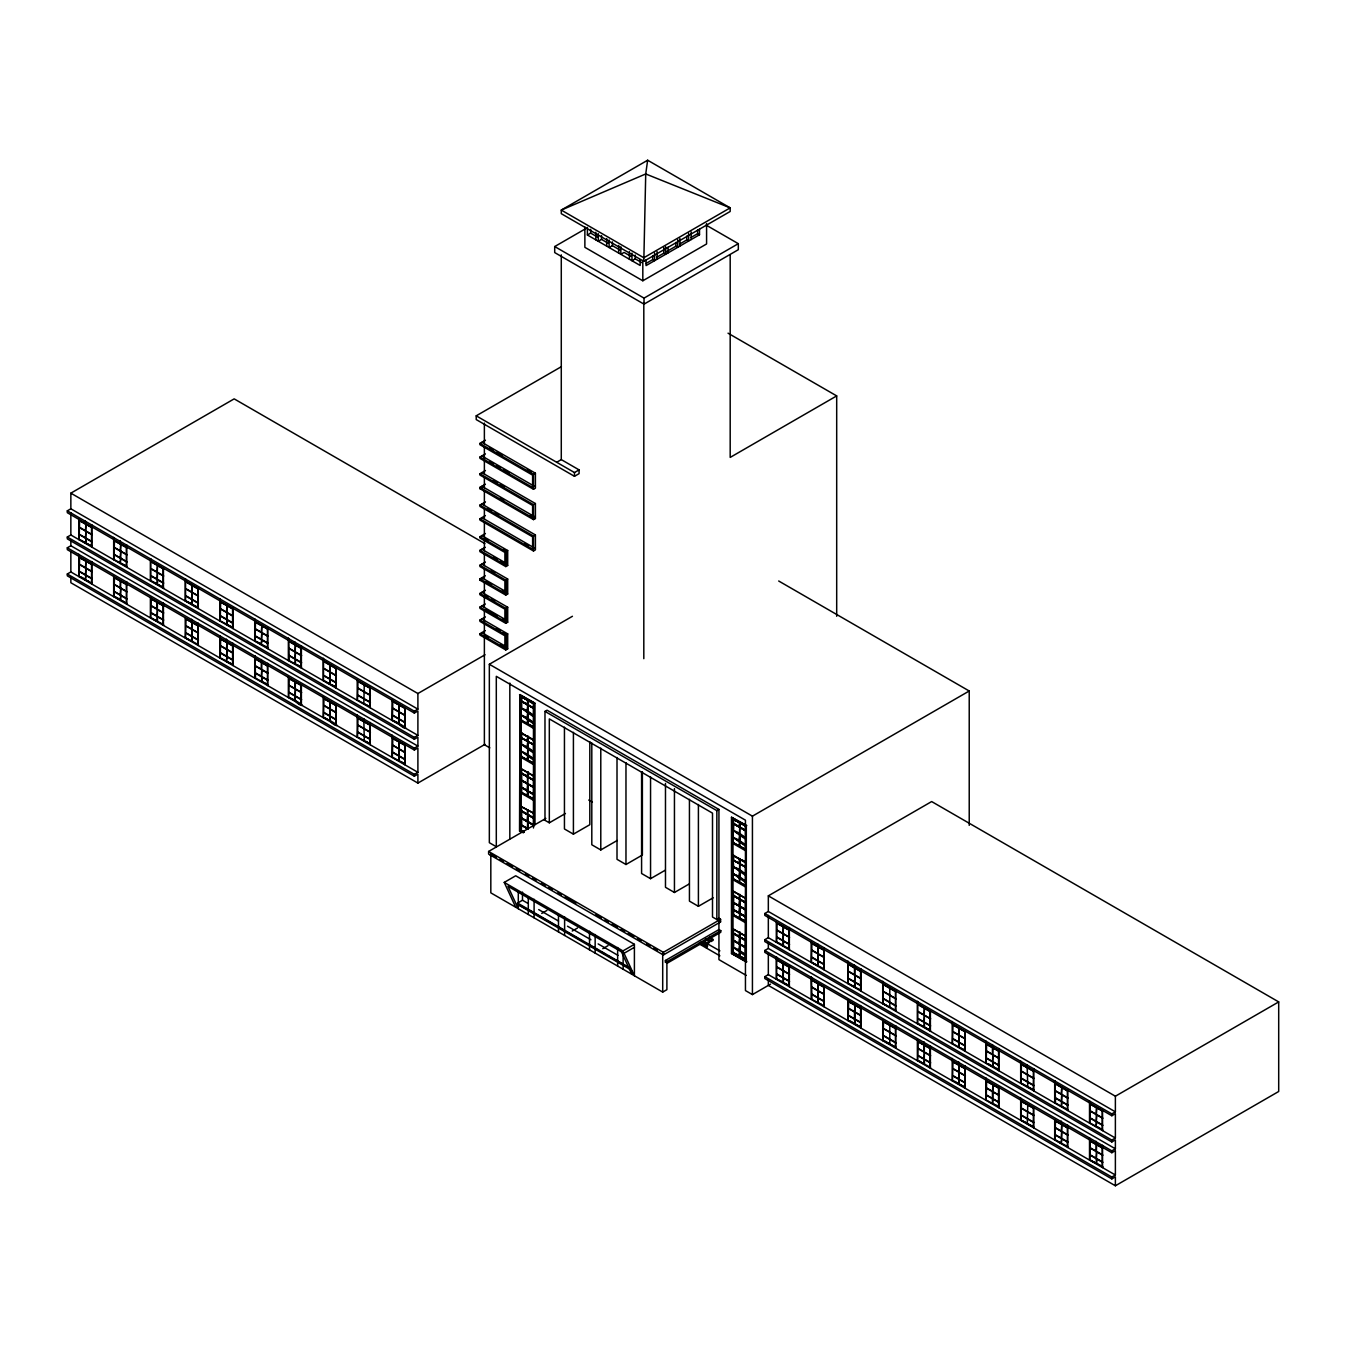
<?xml version="1.0" encoding="UTF-8"?>
<svg xmlns="http://www.w3.org/2000/svg" width="1346" height="1346" viewBox="0 0 1346 1346"><rect width="100%" height="100%" fill="white"/><g stroke="black" fill="none" stroke-linecap="round" stroke-linejoin="round"><path stroke-width="1.5" d="M647.645 160.224L645.727 173.954L643.809 261.326L561.282 213.678L561.282 210.077L647.645 160.224L730.188 207.873L730.188 211.473L643.809 261.326M70.85 493.158L417.899 693.527L417.899 709.157L70.85 508.788L70.85 493.158L234.17 398.87L484.913 543.633M485.031 744.321L417.899 783.086L417.899 774.152L414.349 776.205L67.3 575.836L67.3 574.002L414.349 774.354L417.899 772.318L417.899 747.972L414.349 750.025L67.3 549.656L67.3 547.805L414.349 748.174L417.899 746.121L417.899 737.187L414.349 739.24L67.3 538.871L67.3 537.02L414.349 737.389L417.899 735.353L417.899 711.008L414.349 713.06L67.3 512.691L67.3 510.841L70.85 508.788M79.145 539.41L91.999 546.291L79.145 539.41L79.599 520.246M79.599 520.599L91.999 527.75M706.162 225.119L738.315 243.676L738.315 249.7L644.027 304.146L554.703 252.577L554.703 246.554L585.527 228.753M79.599 527.329L91.999 534.497M85.69 523.779L85.235 520.885M79.599 527.632L91.999 534.799M85.892 523.897L85.69 530.862M85.892 524.233L85.437 531.233M587.394 227.39L587.394 234.995L590.658 233.11L597.388 236.997M67.3 537.02L70.85 534.985L417.899 735.353M79.599 534.412L91.999 541.58M79.599 534.749L91.999 541.916M85.892 530.98L85.69 537.946M79.145 520.515L91.999 527.413M85.892 531.266L85.437 538.316M67.3 547.805L70.85 545.753L417.899 746.121M608.274 243.29L601.527 239.403L598.28 241.271L598.28 233.682M85.892 538.064L85.69 542.657M85.892 538.383L85.892 542.775M620.338 250.255L612.38 245.662L609.115 247.529L609.115 239.941M91.999 583.272L79.145 576.374L79.599 557.227M79.599 557.564L91.999 564.714M126.844 566.414L113.989 559.515L114.444 540.369M114.444 540.705L126.844 547.856M79.599 564.311L91.999 571.461M79.599 564.597L91.999 571.764M85.892 560.861L85.69 567.827M85.892 561.198L85.437 568.197M67.3 574.002L70.85 571.949L417.899 772.318M114.444 547.452L126.844 554.602M120.534 543.885L120.08 541.008M114.444 547.755L126.844 554.905M120.736 544.003L120.534 550.968M120.736 544.339L120.282 551.355M79.599 571.394L91.999 578.544M79.599 571.714L91.999 578.881M85.892 567.945L85.69 574.91M91.999 564.378L79.145 557.48M85.892 568.231L85.437 575.28M114.444 554.535L126.844 561.686M114.444 554.872L126.844 562.022M120.736 551.086L120.534 558.052M113.989 540.638L126.844 547.519M120.736 551.389L120.282 558.439M85.892 575.028L85.235 579.89L88.954 581.506M85.892 575.348L85.437 580.008M641.79 262.638L635.228 258.853L631.981 260.737L631.981 253.132M120.736 558.169L120.08 563.049L125.313 565.539M120.736 558.506L120.282 563.15M645.895 263.53L652.726 259.593L654.593 260.67L654.593 253.082M656.915 257.17L663.746 253.233L665.614 254.31L665.614 246.722M666.186 251.82L675.86 246.234L677.728 247.328L677.728 239.723M679.78 243.979L686.746 239.958L688.614 241.035L688.614 233.43M690.986 237.502L697.632 233.682L699.499 234.759L699.499 229.056M699.499 234.759L646.063 265.599L646.063 259.896M126.844 603.378L113.989 596.48L114.444 577.333M114.444 577.67L126.844 584.837M151.173 561.585L163.573 568.735M151.173 561.921L163.573 569.072M114.444 584.416L126.844 591.567M114.444 584.719L126.844 591.87M120.736 581.304L120.534 587.933M584.871 226.969L584.871 247.328L642.816 280.776L706.583 243.963L706.583 223.587M151.173 568.668L163.573 575.819M151.173 568.954L163.573 576.122M157.482 565.219L157.28 572.185M157.482 565.556L157.011 572.555M114.444 591.5L126.844 598.65M120.736 588.051L120.534 595.016M126.844 584.484L113.989 577.602M114.444 591.836L126.844 598.987M120.736 588.353L120.282 595.403M151.173 575.751L163.573 582.902M151.173 576.071L163.573 583.239M157.482 572.302L157.28 579.268M157.482 572.588L157.011 579.638M120.736 595.134L120.534 599.744M120.736 595.47L120.282 600.131L123.782 601.612M150.718 558.691L150.718 580.732L157.28 583.979M554.703 246.554L644.027 298.122L738.315 243.676M157.482 579.386L157.482 584.097M157.482 579.705L157.011 584.366M150.718 580.732L163.573 587.63M163.573 624.594L150.718 617.696L151.173 598.549M151.173 598.886L163.573 606.037M186.017 581.691L198.417 588.841M186.017 582.027L198.417 589.195M556.672 462.284L561.282 459.609L579.083 469.889L579.083 473.641L574.473 476.316L476.215 419.582L476.215 415.83L561.383 366.667M151.173 605.633L163.573 612.783M151.173 605.919L163.573 613.086M157.482 602.52L157.28 609.149M186.017 588.774L198.417 595.925M186.017 589.077L198.417 596.228M192.31 585.661L192.108 592.29M151.173 612.716L163.573 619.867M157.482 609.267L157.28 616.232M150.718 598.802L163.573 605.7M151.173 613.036L163.573 620.203M157.482 609.57L157.011 616.603M186.017 595.857L198.417 603.008M192.31 592.408L192.108 599.374M186.017 596.194L198.417 603.345M192.31 592.711L191.855 599.761M150.718 617.696L156.809 621.213L157.482 616.35M157.482 616.687L157.482 621.061M185.563 578.814L185.563 600.838L190.594 603.227M192.31 599.492L192.108 604.102M192.31 599.828L191.855 604.489L196.886 606.861M481.834 442.296L535.405 473.22L535.405 488.177L533.487 489.288L479.933 458.363L479.933 457.051L532.612 487.471L532.612 475.138L479.933 444.718L479.933 443.406L485.452 440.226M185.563 600.838L198.417 607.736M198.417 644.7L185.563 637.802L186.017 618.655M186.017 618.992L198.417 626.159M233.06 627.741L220.206 620.843L220.66 601.696M220.66 602.032L233.06 609.183M186.017 625.739L198.417 632.906M192.31 622.289L191.654 619.295M186.017 626.041L198.417 633.192M192.108 622.525L192.31 629.373M192.31 622.626L191.855 629.642M479.933 457.051L485.384 453.905M220.66 608.779L233.06 615.93M220.66 609.065L233.06 616.232M226.952 605.33L226.751 612.295M226.952 605.666L226.498 612.682M186.017 632.822L198.417 639.989M185.563 618.924L198.417 625.823M186.017 633.158L198.417 640.309M192.31 629.676L192.108 636.338M220.66 615.862L233.06 623.013M220.66 616.182L233.06 623.349M226.952 612.413L226.751 619.379M220.206 601.948L233.06 608.846M226.952 612.716L226.498 619.766M185.563 637.802L191.654 641.335L192.31 636.793M192.31 636.456L191.855 629.945M226.952 619.496L226.751 624.107M481.834 472.614L535.405 503.539L535.405 518.496L533.487 519.606L479.933 488.682L479.933 487.37L532.612 517.789L532.612 505.457L479.933 475.037L479.933 473.725L485.452 470.528M226.952 619.833L226.498 624.477L229.998 625.974M192.31 641.184L191.855 637.062M479.933 487.37L485.384 484.207M479.933 488.682L481.834 487.572M226.952 656.461L226.296 661.323L233.06 664.705L220.206 657.807L220.66 638.66M220.66 638.997L233.06 646.147M261.797 639.602L261.141 644.482L267.888 647.847L255.033 640.965L255.488 621.802M255.488 622.138L267.888 629.305M220.66 645.744L233.06 652.894M226.751 642.177L226.296 639.3M220.66 646.046L233.06 653.197M226.952 642.294L226.751 649.26M226.952 642.631L226.498 649.647M255.488 628.885L267.888 636.052M255.488 629.188L267.888 636.338M261.797 625.436L261.595 632.401M261.797 625.789L261.343 632.788M220.66 652.827L233.06 659.977M220.66 653.163L233.06 660.314M226.952 649.378L226.751 656.343M220.206 638.929L233.06 645.811M226.952 649.681L226.498 656.73M481.834 504.01L535.405 534.934L535.405 549.891L533.487 550.985L479.933 520.061L479.933 518.748L532.612 549.168L532.612 536.835L479.933 506.416L479.933 505.103L485.452 501.923M479.933 443.406L533.487 474.33L535.405 473.22M255.488 635.968L267.888 643.136M255.488 636.305L267.888 643.455M261.797 632.519L261.595 639.485M255.033 622.071L267.888 628.969M261.797 632.822L261.343 639.872M226.952 656.798L226.498 661.441M255.033 640.965L260.064 643.338M261.797 639.939L261.343 644.599M479.933 518.748L485.384 515.602M476.215 415.83L574.473 472.547L579.083 469.889M255.488 658.766L267.888 665.934M255.488 659.103L267.888 666.27M289.138 641.234L301.538 648.385M289.138 641.571L301.538 648.722M479.933 473.725L533.487 504.649L535.405 503.539M255.488 665.849L267.888 673.017M255.488 666.152L267.888 673.303M261.797 662.754L261.595 669.383M481.834 535.59L507.694 550.514L507.694 565.471L505.776 566.582L479.933 551.658L479.933 550.346L504.901 564.765L504.901 552.432L479.933 538.013L479.933 536.701L485.401 533.538M289.138 648.318L301.538 655.468M289.138 648.604L301.538 655.771M295.43 644.869L295.228 651.834M295.43 645.205L294.976 652.204M255.488 672.933L267.888 680.1M261.797 669.484L261.595 676.466M255.488 673.269L267.888 680.42M261.797 669.786L261.343 676.836M289.138 655.401L301.538 662.552M289.138 655.721L301.538 662.888M295.43 651.952L295.228 658.917M295.43 652.238L294.976 659.288M255.033 655.889L255.488 677.661M288.683 638.341L289.138 660.112M479.933 550.346L485.283 547.267M261.797 676.567L261.595 681.177M261.797 676.903L261.797 681.295M295.43 659.035L295.43 663.746M295.43 659.355L294.976 664.015M255.033 677.93L267.888 684.811M288.683 660.381L301.538 667.28M481.834 564.109L507.694 579.032L507.694 593.99L505.776 595.083L479.933 580.176L479.933 578.864L504.901 593.266L504.901 580.95L479.933 566.531L479.933 565.219L485.401 562.039M479.933 536.701L505.776 551.624L507.694 550.514M479.933 505.103L533.487 536.028L535.405 534.934M295.43 696.336C291.611 705.758 316.478 710.436 288.683 697.346L289.138 678.199M289.138 678.535L301.538 685.686M323.982 661.34L336.365 668.491M323.982 661.677L336.365 668.844M289.138 685.282L301.538 692.433M289.138 685.568L301.538 692.736M295.43 682.17L295.228 688.799M323.982 668.424L336.365 675.574M323.982 668.726L336.365 675.877M330.275 665.311L330.073 671.94M479.933 578.864L485.283 575.768M479.933 580.176L481.834 579.066M289.138 692.366L301.538 699.516M295.43 688.916L295.228 695.882M288.683 678.451L301.538 685.35M289.138 692.685L301.538 699.853M295.43 689.219L294.976 696.252M323.982 675.507L336.365 682.658M330.275 672.058L330.073 679.023M323.982 675.843L336.365 682.994M330.275 672.361L329.82 679.41M288.683 697.346L293.714 699.718M295.43 696L295.228 700.61M323.511 658.463L323.511 680.487L329.619 684.02L330.275 679.141M330.275 679.478L330.275 683.869M481.834 592.324L507.694 607.248L507.694 622.205L505.776 623.316L479.933 608.392L479.933 607.08L504.901 621.499L504.901 609.166L479.933 594.747L479.933 593.435L485.401 590.271M479.933 565.219L505.776 580.126L507.694 579.032M836.69 616.283L836.69 395.909L730.188 457.404L730.188 254.747M323.511 680.487L336.365 687.385M479.933 607.08L485.283 604.001M330.275 716.442C326.439 725.881 351.306 730.542 323.511 717.452L323.982 698.305M323.982 698.641L336.365 705.809M370.369 707.02L357.514 700.122L357.986 680.975M357.986 681.312L370.369 688.462M323.982 705.388L336.365 712.556M323.982 705.691L336.365 712.842M330.275 702.275L330.275 709.022M357.986 688.058L370.369 695.209M357.986 688.361L370.369 695.512M364.278 684.609L363.824 703.756L368.854 706.145M481.834 618.958L507.694 633.882L507.694 648.839L505.776 649.95L479.933 635.026L479.933 633.714L504.901 648.133L504.901 635.8L479.933 621.381L479.933 620.069L485.401 616.905M323.982 712.471L336.365 719.639M323.511 698.574L336.365 705.472M323.982 712.808L336.365 719.959M330.275 709.325L330.073 715.988M479.933 593.435L505.776 608.358L507.694 607.248M357.986 695.142L370.369 702.292M357.514 681.244L370.369 688.126M357.986 695.478L370.369 702.629M323.511 717.452L327.028 718.949M330.275 716.106L330.073 720.716M479.933 633.714L485.283 630.618M370.369 743.985L357.514 737.086L357.986 717.94M357.986 718.276L370.369 725.427M479.933 620.069L505.776 634.992L507.694 633.882M399.123 719.218C395.287 728.657 420.154 733.318 392.359 720.245L392.813 701.081M392.813 701.434L405.213 708.585M357.986 725.023L370.369 732.174M357.986 725.326L370.369 732.476M392.813 708.164L405.213 715.332M417.899 693.527L485.031 654.762M392.813 708.467L405.213 715.635M399.123 704.732L398.921 711.697M399.123 705.068L398.652 712.068M357.986 732.106L370.369 739.257M357.514 718.209L370.369 725.09M357.986 732.443L370.369 739.593M392.813 715.248L405.213 722.415M392.813 715.584L405.213 722.752M399.123 711.815L398.921 718.781M392.359 701.35L405.213 708.248M399.123 712.101L398.652 719.151M392.359 720.245L397.39 722.617M770.484 984.162L752.431 994.593L745.448 990.572L745.448 820.185L496.304 676.331L496.304 846.718L489.338 842.697L489.338 664.268L572.437 616.283M399.123 718.899L398.921 723.492M67.3 510.841L414.349 711.21L417.899 709.157M364.278 740.468L363.824 718.697M400.637 761.466L405.213 764.107L392.359 757.209L392.813 738.045M392.813 738.399L405.213 745.549M392.813 745.129L404.759 752.565M392.813 745.432L405.213 752.296M399.123 741.696L398.921 748.662M399.123 742.033L398.652 749.032M392.813 752.212L405.213 759.38M392.813 752.549L405.213 759.716M399.123 748.78L398.921 755.745M392.359 738.315L405.213 745.213M399.123 749.066L398.652 756.115M399.123 755.863L399.123 760.574M399.123 756.183L398.652 760.843M523.325 832.753L519.539 831.121L520.027 694.586L534.85 703.15L534.85 824.745M523.695 832.484L520.448 830.6L520.919 696.151L533.958 703.672L533.958 825.687M521.239 720.312L534.093 727.21L521.239 720.312L521.239 696.706L532.663 702.763M521.693 701.165L534.093 708.316L521.693 701.165L521.693 696.437M521.693 701.502L534.093 708.652L521.693 701.502L521.693 708.248L533.639 715.668M521.693 708.248C553.627 732.594 513.263 694.418 521.693 715.332L533.639 722.752M520.448 696.437L534.093 703.588M519.539 694.873L534.85 703.15M521.693 715.332C553.122 738.786 515.35 704.681 521.693 720.043M520.448 720.766L533.47 728.287M544.979 711.395L547.048 710.2L718.932 809.434L718.932 918.325L716.846 919.537L716.846 810.629L544.979 711.395L544.979 820.303M520.448 732.678L533.958 739.93M521.239 756.553L534.093 763.451L521.239 756.553L521.239 732.947L533.47 740.199M533.639 744.826L521.239 737.675L534.093 744.91L521.239 738.012L521.693 744.489L533.639 751.909M521.693 744.489C553.627 768.852 513.263 730.676 521.693 751.573L533.639 758.993M521.693 751.573C553.122 775.027 515.35 740.923 521.693 756.301M520.448 757.024L533.47 764.545M520.448 768.448L533.47 775.969M521.239 792.323L534.093 799.221L521.239 792.323L521.239 768.717L521.693 773.176L534.093 780.327L521.693 773.176M521.693 773.513L534.093 780.663L521.693 773.513L521.693 780.259L534.093 787.41L521.693 780.259M527.884 772.554L527.531 777.063L528.002 772.082M521.693 780.545L534.093 787.713L521.693 780.545L521.693 787.343L534.093 794.493L521.693 787.343M521.693 787.662L534.093 794.83L521.693 787.662L521.693 792.054M520.448 792.777L533.47 800.298M520.448 806.271L534.093 813.421L521.239 806.54L521.239 830.145L524.284 831.912M521.239 806.54L521.693 810.999L534.093 818.149L521.693 810.999M521.693 811.335L534.093 818.486L521.693 811.335L521.693 818.082L534.093 825.233L521.693 818.082M521.693 818.368L534.093 825.535L521.693 818.368L521.693 825.165L527.8 828.682L527.8 821.901M521.693 825.165L527.8 829.018M520.448 830.6L524.183 832.215M521.239 830.145L521.693 825.485L528.002 828.8L528.002 822.019L527.531 829.069M718.932 918.325L720.581 919.284L720.581 921.926L663.359 954.97L488.615 854.087L488.615 851.446L545.853 818.402M489.826 854.777L490.819 854.205L496.253 857.335M543.767 819.596L549.319 822.81L565.438 813.489M564.445 727.177L564.445 828.968L573.413 834.15L589.817 824.694L589.817 741.579M504.245 882.404L515.703 875.775L634.403 944.32L634.403 975.749L622.946 950.932L504.245 882.404L515.703 907.221M591.803 742.975L591.803 844.766L600.787 849.949L617.175 840.493M631.072 969.944L517.571 904.411L517.571 903.065L522.484 900.238L527.884 903.351M517.571 904.411L528.288 909.761M716.846 810.629L718.932 809.434M617.006 757.512L617.006 859.32L625.974 864.502L642.379 855.03L642.379 771.931M541.731 913.429L546.913 910.451M731.484 817.241L746.307 825.788L746.307 962.053L731.484 953.49L731.484 817.241L746.794 825.519M732.375 818.789L746.037 825.956L745.415 960.489L732.375 952.968L732.375 818.789L745.886 826.04M733.183 842.68L746.037 849.562L733.183 842.68L733.183 819.058L739.728 822.843M733.637 823.516L746.037 830.684L733.637 823.516L733.637 818.805M733.637 823.853L746.037 831.02L733.637 823.853L733.637 830.6L745.583 838.02M489.338 664.268L752.431 816.164L969.221 691.003L969.221 825.35M641.588 771.712L641.588 873.504L650.555 878.686L665.311 870.172M733.637 830.6C765.571 854.962 725.208 816.786 733.637 837.683L745.583 845.103M572.252 931.045L577.434 928.067M733.637 837.683C765.066 861.154 727.277 827.033 733.637 842.411M732.375 843.134L745.415 850.655M732.375 855.047L745.415 862.567M733.183 878.921L746.037 885.819L733.183 878.921L733.183 855.316L739.728 859.101M665.479 783.422L665.479 887.3L674.447 892.482L689.202 883.969M745.583 867.194L733.183 860.027L746.037 867.261L733.183 860.38L733.637 866.858L745.583 874.277M733.637 866.858C765.571 891.203 725.208 853.044 733.637 873.941L745.583 881.361M602.789 948.678L607.971 945.683M733.637 873.941C765.066 897.395 727.277 863.291 733.637 878.652M732.375 879.375L745.415 886.896M689.438 799.339L689.438 901.13L698.406 906.312L713.161 897.799M622.946 950.932L634.403 944.32M634.403 947.315L624.039 953.305L507.93 886.274L518.294 908.718L518.294 892.482M732.375 890.8L745.415 898.32M733.183 914.691L746.037 921.573L733.183 914.691L733.183 891.069L733.637 895.527L746.037 902.695L733.637 895.527M733.637 895.864L746.037 903.031L733.637 895.864L733.637 902.611L746.037 909.778L733.637 902.611M733.637 902.914L746.037 910.064L733.637 902.914L733.637 909.694L746.037 916.862L733.637 909.694M733.637 910.031L746.037 917.181L733.637 910.031L733.637 914.422M488.615 851.446L663.359 952.329L720.581 919.284M732.375 915.145L745.415 922.666M768.33 895.847L1115.38 1096.216L1115.38 1111.846L768.33 911.478L768.33 895.847L931.651 801.56L1278.7 1001.912L1278.7 1091.488L1115.38 1185.776L768.33 985.407L768.33 980.056M665.395 960.489L718.932 929.581L720.783 930.658L720.783 932.256L667.246 963.164L665.395 962.104L665.395 960.489L667.246 961.566L720.783 930.658M665.395 962.104L666.893 961.246L666.893 989.68L662.703 992.086L490.819 892.852L490.819 854.205M732.375 928.639L745.415 936.16M706.532 944.152L709.493 942.436M733.183 952.514L746.037 959.395L733.183 952.514L733.183 928.891L733.637 933.35L746.037 940.518L733.637 933.35M706.532 946.137L707.575 945.531L702.175 942.402M1115.38 1185.776L1115.38 1176.841L1111.83 1178.894L764.78 978.525L764.78 976.674L1111.83 1177.043L1115.38 1175.008L1115.38 1150.662L1111.83 1152.714L764.78 952.345L764.78 950.495L1111.83 1150.864L1115.38 1148.811L1115.38 1139.877L1111.83 1141.93L764.78 941.561L764.78 939.71L1111.83 1140.079L1115.38 1138.026L1115.38 1113.697L1111.83 1115.75L764.78 915.381L764.78 913.53L768.33 911.478M733.637 933.703L746.037 940.854L733.637 933.703L733.637 940.433L746.037 947.601L733.637 940.433M733.637 940.736L746.037 947.904L733.637 940.736L733.637 947.517L745.583 954.937M733.637 947.517C765.066 970.988 727.277 936.866 733.637 952.245M789.479 948.98L776.625 942.099L777.079 922.935M777.079 923.272L789.479 930.439M731.484 953.49L746.794 961.767M732.375 952.968L745.886 960.22M777.079 930.019L789.479 937.472M783.389 926.57L783.187 933.552M783.389 926.923L782.918 933.922M764.78 939.71L768.33 937.674L1115.38 1138.026M777.079 937.102L789.479 944.269M777.079 937.439L789.479 944.589M783.389 933.653L783.187 940.635M776.625 923.205L789.479 930.103M783.389 933.956L782.918 941.005M776.625 942.099L783.187 945.346M764.78 950.495L768.33 948.442L1115.38 1148.811M783.389 940.736L783.389 945.464M789.479 937.186L776.625 930.288M783.389 941.073L782.918 945.733M777.079 959.9L789.479 967.067M777.079 960.253L789.479 967.404M824.324 969.103L811.47 962.205L811.924 943.058M811.924 943.395L824.324 950.545M777.079 966.983L789.479 974.151M777.079 967.286L789.479 974.454M783.389 963.887L783.187 970.516M764.78 976.674L768.33 974.639L1115.38 1175.008M811.924 950.141L824.324 957.292M818.217 946.692L817.56 943.697M811.924 950.444L824.324 957.595M818.217 947.029L818.015 953.658M777.079 974.067L789.479 981.234M783.389 970.634L783.187 977.6M777.079 974.403L789.479 981.571M783.389 970.92L782.918 977.97M811.924 957.225L824.324 964.375M818.217 953.776L818.015 960.741M811.47 943.327L824.324 950.209M811.924 957.561L824.324 964.712M818.217 954.078L817.762 961.128M776.625 957.023L776.625 979.064L781.656 981.436M783.389 977.718L783.187 982.311M783.389 978.037L783.389 982.429M811.47 962.205L817.56 965.721L818.217 960.859M818.217 961.195L818.217 965.587M776.625 979.064L789.479 985.945M811.924 980.023L824.324 987.173M811.924 980.359L824.324 987.51M848.653 964.258L861.053 971.425M848.653 964.611L861.053 971.762M811.924 987.106L824.324 994.257M811.924 987.409L824.324 994.559M818.015 983.876L818.217 990.74M818.217 983.993L817.762 991.009M848.653 971.341L861.053 978.508M848.653 971.644L861.053 978.811M854.962 968.245L854.76 974.874M811.924 994.189L824.324 1001.34M811.924 994.526L824.324 1001.676M818.217 991.043L818.217 997.823M811.47 977.146L811.924 998.917M848.653 978.424L861.053 985.592M854.962 974.992L854.76 981.957M848.653 978.761L861.053 985.928M854.962 975.278L854.508 982.328M818.217 998.16L818.015 1002.433M848.199 961.38L848.199 983.421L854.306 986.938L854.962 982.075M854.962 982.395L854.962 986.786M811.47 999.169L824.324 1006.068M848.199 983.421L861.053 990.303M850.184 1020.991L861.053 1027.284L848.199 1020.386L848.653 1001.239M848.653 1001.575L861.053 1008.726M883.498 984.38L895.898 991.531M883.498 984.717L895.898 991.867M848.653 1008.322L861.053 1015.473M848.653 1008.608L861.053 1015.776M854.962 1004.873L854.962 1011.956M854.962 1005.21L854.508 1012.209M883.498 991.464L895.898 998.614M883.498 991.766L895.898 998.917M889.79 988.014L889.79 1006.909M848.653 1015.406L861.053 1022.556M861.053 1008.39L848.199 1001.491M848.653 1015.725L861.053 1022.893M854.962 1012.242L854.962 1019.04M883.498 998.547L895.898 1005.698M883.498 998.883L895.898 1006.034M854.962 1019.359L854.76 1023.633M883.043 981.503L883.043 1003.527L889.134 1007.06M854.962 1023.751L854.508 1019.629M883.043 1003.527L895.898 1010.425M885.029 1041.114L895.898 1047.39L883.043 1040.492L883.498 1021.345M883.498 1021.681L895.898 1028.849M918.14 1004.385L930.54 1011.536M918.14 1004.722L930.54 1011.872M883.498 1028.428L895.898 1035.579M883.498 1028.731L895.898 1035.882M889.79 1024.979L889.79 1043.873M918.14 1011.469L930.54 1018.922M924.433 1008.019L924.231 1014.985M924.433 1008.356L923.979 1015.355M883.498 1035.511L895.898 1042.662M895.898 1028.495L883.043 1021.614M883.498 1035.848L895.898 1042.999M918.14 1018.552L930.54 1025.702M918.14 1018.872L930.54 1026.039M924.433 1015.103L924.231 1022.068M924.433 1015.406L923.979 1022.438M917.686 1001.491L917.686 1023.532L929.009 1029.539M924.433 1022.186L924.433 1026.897M930.54 1018.619L917.686 1011.721M924.433 1022.523L923.979 1027.166M917.686 1023.532L930.54 1030.43M930.54 1067.395L917.686 1060.497L918.14 1041.35M918.14 1041.686L930.54 1048.837M965.368 1050.536L952.514 1043.638L952.985 1024.491M952.985 1024.828L965.368 1031.995M918.14 1048.433L930.54 1055.584M924.433 1044.984L923.777 1041.989M918.14 1048.719L930.54 1055.887M924.433 1045.32L924.231 1051.949M952.985 1031.574L965.368 1038.742M952.985 1031.877L965.368 1039.028M959.277 1028.462L958.621 1035.36M918.14 1055.516L930.54 1062.667M924.433 1052.067L924.231 1059.033M917.686 1041.602L930.54 1048.5M918.14 1055.836L930.54 1063.004M924.433 1052.37L923.979 1059.42M952.985 1038.658L965.368 1045.808M959.277 1035.209L959.075 1042.174M952.514 1024.76L965.368 1031.659M952.985 1038.994L965.368 1046.145M959.277 1035.511L958.823 1042.561M924.433 1059.151L923.777 1064.013L919.655 1061.119M924.433 1059.487L924.433 1063.878M959.277 1042.292L959.075 1046.902M959.277 1042.628L958.823 1047.289L963.854 1049.661M954.499 1081.225L965.368 1087.501L952.514 1080.619L952.985 1061.456M952.985 1061.792L965.368 1068.96M988.149 1063.677L999.018 1069.952L986.164 1063.071L986.618 1043.907M986.618 1044.26L999.018 1051.411M952.985 1068.539L965.368 1075.706M959.075 1064.972L958.621 1062.095M952.985 1068.842L965.368 1075.992M959.277 1065.09L959.277 1072.173M959.277 1065.443L958.823 1072.442M986.618 1050.99L999.018 1058.158M992.911 1047.558L992.254 1044.546M986.618 1051.293L999.018 1058.461M992.911 1047.895L992.709 1054.524M952.985 1075.622L965.368 1082.79M952.514 1061.725L965.368 1068.623M952.985 1075.959L965.368 1083.109M959.277 1072.476L959.277 1079.256M986.618 1058.074L999.018 1065.241M992.911 1054.641L992.709 1061.607M986.164 1044.176L999.018 1051.075M986.618 1058.41L999.018 1065.578M992.911 1054.928L992.456 1061.977M959.277 1079.593L959.075 1083.867M992.911 1061.725L992.709 1066.318M992.911 1062.044L992.911 1066.436M959.277 1083.984L958.823 1079.862M999.018 1106.934L986.164 1100.035L986.618 1080.888M986.618 1081.225L999.018 1088.376M1020.991 1083.177L1033.846 1090.075L1020.991 1083.177L1021.463 1064.03M1021.463 1064.366L1033.846 1071.517M986.618 1087.972L999.018 1095.122M986.618 1088.258L999.018 1095.425M992.709 1084.741L992.911 1091.606M992.911 1084.859L992.456 1091.858M1021.463 1071.113L1033.846 1078.264M1021.463 1071.416L1033.846 1078.567M986.618 1095.055L999.018 1102.206M986.164 1081.141L999.018 1088.039M986.618 1095.375L999.018 1102.542M992.911 1091.892L992.911 1098.689M1021.463 1078.196L1033.846 1085.347M1020.991 1064.299L1033.846 1071.18M1021.463 1078.533L1033.846 1085.684M992.911 1099.009L992.709 1103.283M1027.755 1086.559L1027.099 1064.669M1033.846 1127.039L1020.991 1120.141L1021.463 1100.994M1021.463 1101.331L1033.846 1108.498M1055.466 1083.665L1067.849 1090.815M1055.466 1084.001L1067.849 1091.152M1021.463 1108.078L1033.846 1115.228M1021.463 1108.381L1033.846 1115.531M1027.755 1104.629L1027.301 1123.792L1032.332 1126.165M1055.466 1090.748L1067.849 1097.899M1055.466 1091.051L1067.849 1098.201M1061.758 1087.299L1061.557 1094.264M1061.758 1087.635L1061.304 1094.651M1021.463 1115.161L1033.846 1122.312M1020.991 1101.264L1033.846 1108.145M1021.463 1115.498L1033.846 1122.648M1055.466 1097.831L1067.849 1104.982M1055.466 1098.168L1067.849 1105.318M1061.758 1094.382L1061.557 1106.075M1061.758 1094.685L1061.304 1101.735M1020.991 1120.141L1026.022 1122.53M1054.995 1080.771L1055.466 1102.542M1061.758 1101.802L1061.304 1106.446L1064.804 1107.943M1054.995 1102.811L1067.849 1109.71M1067.849 1146.674L1054.995 1139.776L1055.466 1120.629M1055.466 1120.966L1067.849 1128.116M1102.694 1129.816L1089.839 1122.934L1090.294 1103.77M1090.294 1104.107L1102.694 1111.274M1055.466 1127.712L1067.849 1134.863M1061.557 1124.146L1061.102 1121.268M1055.466 1128.015L1067.849 1135.166M1061.758 1124.263L1061.557 1138.312M1061.758 1124.6L1061.304 1131.616M1090.294 1110.854L1102.694 1118.021M1115.38 1096.216L1278.7 1001.912M1090.294 1111.157L1102.694 1118.307M1096.603 1107.405L1096.401 1114.387M1096.603 1107.758L1096.149 1114.757M1055.466 1134.796L1067.849 1141.946M1055.466 1135.132L1067.849 1142.283M1054.995 1120.898L1067.849 1127.78M1061.758 1131.65L1061.304 1138.699M1090.294 1117.937L1102.694 1125.105M1090.294 1118.274L1102.694 1125.424M1096.603 1114.488L1096.401 1121.454M1089.839 1104.04L1102.694 1110.938M1096.603 1114.791L1096.149 1121.841M1054.995 1139.776L1061.102 1143.292L1061.758 1138.43M1061.758 1138.766L1061.304 1143.41M1096.603 1121.571L1095.947 1126.451L1099.648 1128.066M1096.603 1121.908L1096.149 1126.568M764.78 913.53L1111.83 1113.899L1115.38 1111.846M1089.839 1159.899L1102.694 1166.78L1089.839 1159.899L1090.294 1140.735M1090.294 1141.088L1102.694 1148.239M1096.401 1144.268L1095.947 1141.374M1090.294 1147.818L1102.694 1154.986M1096.603 1144.386L1096.149 1141.492M1090.294 1148.121L1102.694 1155.272M1096.603 1144.723L1096.401 1151.352M1090.294 1154.902L1102.694 1162.069M1096.603 1151.469L1096.401 1158.435M1089.839 1141.004L1102.694 1147.902M1090.294 1155.238L1102.694 1162.406M1096.603 1151.755L1096.149 1158.805M1096.603 1158.553L1096.401 1163.146M1096.603 1158.872L1096.603 1163.264M630.954 256.379L624.09 252.425L620.826 254.293L620.826 246.705M587.394 234.995L640.174 265.465L640.174 259.761M728.035 333.185L836.69 395.909M778.695 581.001L969.221 691.003M489.742 448.184L493.326 450.237M496.91 452.306L502.294 455.419M527.363 469.889L530.947 471.958M481.834 455.941L534.53 486.36M489.658 461.762L493.174 463.798M496.691 465.834L500.207 467.87M503.724 469.889L509.007 472.934M493.326 480.556L496.91 482.625M500.493 484.695L504.077 486.764M481.834 486.259L534.53 516.679M500.207 498.171L503.724 500.207M530.122 515.451L535.405 518.496M487.959 508.838L491.542 510.908M495.126 512.977L498.71 515.047M481.834 517.638L534.53 548.074M524.839 543.784L528.372 545.82M487.824 540.369L484.375 538.366L484.375 550.699M503.354 549.336L506.819 551.322L506.819 563.654M481.834 549.235L505.087 562.662M493.343 557.194L496.926 559.263M500.51 561.332L507.694 565.471M491.273 570.872L494.722 572.858M481.834 577.754L505.087 591.163M486.158 581.556L491.542 584.669M502.31 590.877L507.694 593.99M484.375 595.1L487.824 597.102M491.273 599.088L494.722 601.09M481.834 605.969L505.087 619.396M486.158 609.788L496.926 615.997M502.31 619.11L507.694 622.205M496.455 628.717L499.904 630.702M503.354 632.704L506.819 634.689L506.819 647.022M481.834 632.603L505.087 646.03M487.959 637.449L484.375 635.379L484.375 744.708L489.809 747.854M500.51 644.7L507.694 648.839M521.239 696.706L533.639 703.857L533.639 727.463M733.183 819.058L745.583 826.225L745.583 849.831M741.73 859.707L744.59 861.373M521.239 732.947L533.639 740.098L533.639 763.72M733.183 855.316L745.583 862.466L745.583 886.072M588.74 800.046L592.358 802.132M521.239 768.717L533.639 775.868L533.639 799.474M733.183 891.069L745.583 898.236L745.583 921.842M158.996 584.988L162.042 586.738M296.961 664.638L300.007 666.388M331.789 684.744L334.851 686.51M718.512 920.479L712.505 917.013L712.505 813.135L549.319 718.915L549.319 822.81M733.183 928.891L745.583 936.059L745.583 959.664M720.581 921.926L718.932 920.984L718.932 929.581M709.51 937.27L713.111 939.357L706.532 943.159L706.532 948.122M709.51 938.263L713.111 940.349L710.974 941.577L705.573 938.465M81.13 576.997L84.175 578.746M115.958 597.102L119.02 598.869M263.311 682.17L266.373 683.936M365.792 741.343L368.854 743.11M784.903 983.32L787.948 985.07M821.262 1004.301L817.762 1002.804L817.762 998.429M995.973 1105.167L992.456 1103.67L992.456 1099.278M705.573 939.458L709.174 941.527M703.571 941.594L719.858 950.848M700.374 942.368L707.575 946.524L706.532 947.13L699.331 942.974M699.331 943.967L719.858 955.811M417.899 783.086L70.85 582.734L70.85 577.367M746.239 975.396L718.932 959.631L718.932 931.196M499.871 859.421L503.488 861.524M507.106 863.61L512.54 866.74M516.157 868.826L519.775 870.912M525.209 874.059L528.827 876.145M532.444 878.231L536.061 880.318M541.479 883.447L545.096 885.55M548.714 887.637L552.348 889.723M557.766 892.852L561.383 894.939M565 897.025L575.852 903.301M595.756 914.792L601.191 917.922M604.808 920.008L608.426 922.094M612.043 924.197L617.478 927.327M621.095 929.413L624.712 931.499M628.33 933.586L633.764 936.732M637.381 938.818L640.999 940.904M646.417 944.034L650.034 946.12M653.651 948.223L657.285 950.31M664.352 954.398L662.703 953.439L662.703 992.086M538.703 909.593L558.506 921.034M567.524 926.233L590.944 939.76M598.146 943.916L617.965 955.357M517.571 903.065L629.272 967.555M529.735 910.603L556.739 926.183M558.489 927.192L563.082 929.85M564.613 930.725L582.397 941.005M585.964 943.058L593.737 947.55M595.151 948.358L598.6 950.36M602.066 952.362L605.532 954.348M608.981 956.35L623.131 964.51M624.864 965.519L630.063 968.514M621.431 951.79L631.796 974.252L631.796 971.105M1111.83 1113.899L1111.83 1115.75M1111.83 1140.079L1111.83 1141.93M1111.83 1150.864L1111.83 1152.714M1111.83 1177.043L1111.83 1178.894M1102.559 1110.349L1102.559 1130.623M1102.559 1145.295L1102.559 1167.605M1102.239 1111.19L1102.239 1130.085M1102.239 1148.155L1102.239 1167.049M1096.149 1144.975L1096.149 1151.722M1089.52 1100.792L1089.52 1123.102M1089.52 1137.757L1089.52 1160.084M1067.715 1090.226L1067.715 1110.517M1067.715 1125.172L1067.715 1147.482M1067.395 1091.084L1067.395 1109.962M1067.395 1128.049L1067.395 1146.943M1061.304 1121.386L1061.304 1124.533M1054.692 1080.687L1054.692 1102.997M1054.692 1119.687L1054.692 1139.961M1033.711 1068.573L1033.711 1090.883M1033.711 1107.573L1033.711 1127.847M1033.392 1071.45L1033.392 1090.344M1033.392 1108.414L1033.392 1127.309M1020.689 1061.052L1020.689 1083.362M1020.689 1098.016L1020.689 1120.326M998.867 1048.467L998.867 1070.777M998.867 1087.45L998.867 1107.741M998.564 1051.344L998.564 1070.221M998.564 1088.308L998.564 1107.186M992.456 1044.664L992.456 1047.811M992.456 1048.147L992.456 1054.894M992.456 1092.161L992.456 1098.942M985.844 1040.946L985.844 1063.256M985.844 1077.91L985.844 1100.22M965.233 1031.07L965.233 1051.344M965.233 1065.998L965.233 1088.308M964.914 1031.911L964.914 1050.805M964.914 1068.875L964.914 1087.77M958.823 1028.731L958.823 1035.478M958.823 1062.213L958.823 1065.359M958.823 1072.745L958.823 1079.526M952.211 1021.513L952.211 1043.823M952.211 1058.478L952.211 1080.788M930.389 1010.947L930.389 1031.238M930.389 1045.892L930.389 1068.202M930.069 1011.805L930.069 1030.683M930.069 1048.77L930.069 1067.647M923.979 1042.09L923.979 1045.253M923.979 1045.59L923.979 1052.336M917.366 1001.407L917.366 1023.717M917.366 1040.391L917.366 1060.682M895.746 990.959L895.746 1011.233M895.746 1025.888L895.746 1048.197M895.443 991.8L895.443 1010.695M895.443 1025.618L895.443 1047.659M882.724 981.402L882.724 1003.712M882.724 1020.403L882.724 1040.677M860.918 968.817L860.918 991.127M860.918 1007.801L860.918 1028.092M860.599 971.694L860.599 990.572M860.599 1005.496L860.599 1027.536M854.508 965.015L854.508 968.161M854.508 968.497L854.508 975.244M854.508 1012.512L854.508 1019.292M847.879 961.296L847.879 983.606M847.879 1000.28L847.879 1020.571M824.173 947.601L824.173 969.911M824.173 986.601L824.173 1006.875M823.87 950.478L823.87 969.372M823.87 987.442L823.87 1006.337M817.762 947.298L817.762 954.045M817.762 991.312L817.762 998.093M811.15 942.116L811.15 962.39M811.15 977.045L811.15 999.355M789.345 927.478L789.345 949.805M789.345 966.478L789.345 986.769M789.025 930.355L789.025 949.25M789.025 967.337L789.025 986.214M782.918 964.14L782.918 970.887M776.306 921.993L776.306 942.284M776.306 956.939L776.306 979.249M768.33 915.364L768.33 937.674M768.33 943.092L768.33 948.442M768.33 954.348L768.33 974.639M752.431 816.164L752.431 994.593M739.728 827.386L739.728 834.133M739.728 834.419L739.728 841.216M739.728 841.536L739.476 846.314L739.476 841.923M739.728 863.627L739.728 870.374M739.728 870.677L739.728 877.457M739.728 877.794L739.476 882.555L739.476 878.164M739.728 894.333L739.274 906.396L739.728 899.397M739.728 906.43L739.274 913.48L739.93 899.515L739.476 906.514M739.728 913.547L739.728 917.938M739.728 937.22L739.274 944.219L739.93 932.273L739.476 937.253M739.728 944.253L739.274 951.302L739.93 937.338L739.476 944.337M739.728 951.37L739.274 956.03L739.93 944.37L739.476 951.42M739.476 827.42L739.93 822.44L739.476 834.503M739.476 834.806L739.476 841.587M739.476 863.678L739.93 858.681L739.476 870.761M739.476 871.047L739.476 877.844M739.476 894.703L739.476 899.431M739.476 913.598L739.93 906.548L739.476 918.325M733.637 855.047L733.637 859.774M732.863 818.519L732.863 952.699M731.972 819.058L731.972 953.22M698.406 804.521L698.406 906.312M697.632 229.88L697.632 233.682M691.205 231.949L691.205 239.538M686.746 236.156L686.746 239.958M679.915 238.461L679.915 246.049M675.86 242.448L675.86 246.234M674.447 788.605L674.447 892.482M668.053 247.21L668.053 252.897M667.246 961.566L667.246 963.164M663.746 247.546L663.746 253.233M663.359 952.329L663.359 954.97M657.084 251.635L657.084 259.24M652.726 255.807L652.726 259.593M650.555 776.894L650.555 878.686M644.027 298.122L644.027 304.146M643.809 302.53L643.809 658.682M642.816 260.417L642.816 280.776M635.228 255.05L635.228 258.853M629.423 251.652L629.423 259.256M625.974 762.694L625.974 864.502M623.131 952.665L623.131 969.238M618.672 245.443L618.672 253.048M617.646 947.517L617.646 966.075M612.38 241.859L612.38 245.662M606.693 238.545L606.693 246.133M601.527 235.6L601.527 239.403M600.787 748.14L600.787 849.949M595.824 232.252L595.824 239.857M595.151 934.528L595.151 953.086M590.658 229.308L590.658 233.11M589.514 931.281L589.514 949.839M574.473 472.547L574.473 476.316M573.413 732.342L573.413 834.15M564.613 916.895L564.613 935.453M561.282 254.865L561.282 459.609M558.489 915.347L558.489 931.92M534.379 703.436L534.379 825.014M534.093 899.279L534.093 917.837M533.639 813.691L533.639 825.805M533.487 474.33L533.487 489.288M533.487 504.649L533.487 519.606M533.487 536.028L533.487 550.985M533.47 703.958L533.47 827.992M528.288 897.9L528.288 914.489M527.8 705.018L527.346 712.034L528.002 700.071L527.531 705.052M527.8 712.068L527.346 719.117L528.002 705.136L527.531 712.135M527.8 719.185L527.346 723.828L528.002 712.185L527.531 719.218M527.8 741.259L527.346 748.275L528.002 736.329L527.531 741.31M527.8 748.309L527.8 755.089M527.8 777.029L527.346 791.128L527.8 784.079M527.8 791.196L527.346 795.839L528.002 784.18L527.531 791.229M527.8 809.787L527.346 821.868L527.8 814.852M527.531 748.393L528.002 741.377L527.531 755.476M527.531 777.416L527.531 784.146M527.531 810.174L527.531 814.902M527.531 821.985L528.002 814.969L527.346 828.951M522.484 892.095L522.484 900.238M521.693 732.678L521.693 737.406M520.919 696.151L520.919 830.331M520.027 694.586L520.027 830.852M509.831 683.061L509.831 838.911M506.819 579.84L506.819 592.173M506.819 608.056L506.819 620.388M505.776 551.624L505.776 566.582M505.776 580.126L505.776 595.083M505.776 608.358L505.776 623.316M505.776 634.992L505.776 649.95M484.375 423.098L484.375 443.759M484.375 447.124L484.375 457.404M484.375 458.717L484.375 474.078M484.375 477.443L484.375 487.723M484.375 491.088L484.375 505.457M484.375 508.838L484.375 519.102M484.375 522.5L484.375 537.054M484.375 553.946L484.375 565.572M484.375 568.937L484.375 579.217M484.375 582.414L484.375 593.788M484.375 597.153L484.375 607.433M484.375 610.697L484.375 620.422M484.375 621.734L484.375 634.067M414.349 711.21L414.349 713.06M414.349 737.389L414.349 739.24M414.349 748.174L414.349 750.025M414.349 774.354L414.349 776.205M405.079 707.66L405.079 727.95M405.079 744.624L405.079 764.915M404.759 708.501L404.759 727.395M404.759 745.482L404.759 764.36M392.039 700.139L392.039 720.43M392.039 735.084L392.039 757.394M370.234 687.554L370.234 707.828M370.234 722.482L370.234 744.792M369.914 688.395L369.914 707.289M369.914 725.359L369.914 744.254M357.212 680.033L357.212 700.307M357.212 714.962L357.212 737.272M336.231 667.919L336.231 688.193M336.231 704.883L336.231 725.158M335.911 668.76L335.911 687.655M335.911 705.725L335.911 724.619M329.82 665.58L329.82 672.327M329.82 702.545L329.82 709.292M329.82 709.594L329.82 716.375M323.208 658.362L323.208 680.672M323.208 697.363L323.208 717.637M301.386 645.777L301.386 668.087M301.386 684.761L301.386 705.052M301.067 648.654L301.067 667.532M301.067 685.619L301.067 704.496M294.976 641.975L294.976 645.121M294.976 682.439L294.976 689.169M288.364 638.256L288.364 660.566M288.364 677.24L288.364 697.531M267.753 628.38L267.753 648.654M267.753 663.309L267.753 685.636M267.433 629.221L267.433 648.116M267.433 666.186L267.433 685.08M261.343 659.523L261.343 662.669M261.343 663.006L261.343 669.753M254.731 618.824L254.731 641.133M254.731 655.788L254.731 678.098M232.908 608.257L232.908 628.548M232.908 643.203L232.908 665.513M232.589 609.115L232.589 627.993M232.589 646.08L232.589 664.974M226.498 639.417L226.498 642.564M219.886 598.718L219.886 621.028M219.886 635.682L219.886 657.992M198.266 588.269L198.266 608.543M198.266 623.198L198.266 645.508M197.946 589.111L197.946 608.005M197.946 626.075L197.946 644.97M191.855 585.931L191.855 592.677M185.243 578.713L185.243 601.023M185.243 617.713L185.243 637.987M163.438 568.147L163.438 588.438M163.438 603.092L163.438 625.402M163.118 569.005L163.118 587.882M163.118 605.969L163.118 624.847M157.011 602.789L157.011 609.519M150.399 558.607L150.399 580.917M150.399 597.59L150.399 617.881M126.692 544.911L126.692 567.221M126.692 581.876L126.692 604.186M126.373 547.788L126.373 566.683M126.373 581.607L126.373 603.647M120.282 541.126L120.282 544.272M120.282 581.573L120.282 588.32M113.67 537.39L113.67 559.7M113.67 576.391L113.67 596.665M91.848 524.805L91.848 547.115M91.848 561.77L91.848 584.08M91.545 527.682L91.545 546.56M91.545 561.501L91.545 583.525M85.437 521.003L85.437 524.149M78.825 519.304L78.825 539.595M78.825 554.249L78.825 576.559M70.85 512.675L70.85 534.985M70.85 540.402L70.85 545.753M70.85 551.658L70.85 571.949M730.188 207.873L643.809 257.742L561.282 210.077L645.727 173.954L730.188 207.873M527.8 699.954L527.346 704.951L527.8 699.954M528.002 719.302L527.531 723.946L528.002 719.302M527.8 736.212L527.346 741.192L527.8 736.212M527.8 755.426L527.346 760.086L527.8 755.426M528.002 755.543L527.531 760.204L528.002 755.543M527.8 771.965L527.346 776.962L527.8 771.965M528.002 791.313L527.531 795.957L528.002 791.313M739.728 822.322L739.274 827.302L739.728 822.322M739.93 834.537L739.274 841.469L739.93 834.537M739.728 858.563L739.274 863.56L739.728 858.563M739.93 870.795L739.274 877.727L739.93 870.795M739.728 932.155L739.274 937.136L739.728 932.155M739.93 951.487L739.476 956.148L739.93 951.487"/></g></svg>
